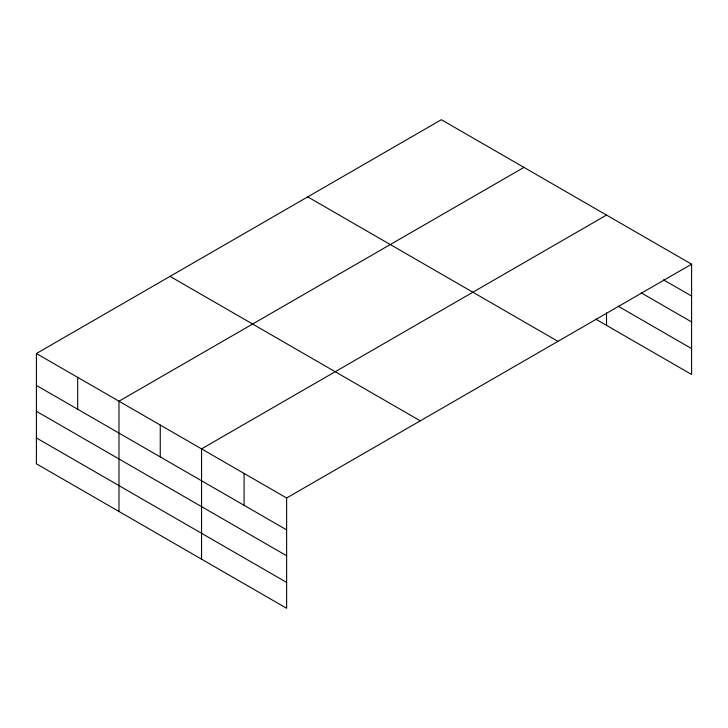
<?xml version="1.0" encoding="UTF-8"?>
<svg xmlns="http://www.w3.org/2000/svg" width="728" height="728" viewBox="0 0 728 728"><rect width="100%" height="100%" fill="white"/><g stroke="black" fill="none" stroke-linecap="round" stroke-linejoin="round"><path stroke-width="1.09" d="M691.6 264.191L441.368 119.72L36.4 353.526L36.4 463.809L286.632 608.28L286.632 497.998L691.6 264.191L691.6 374.474L595.704 319.11M523.942 167.394L118.973 401.201L118.973 511.484M606.524 215.069L201.556 448.876L201.556 559.159M663.563 279.88L691.6 296.069M641.322 292.92L691.6 321.94M618.127 306.179L691.6 348.603M307.726 196.879L557.957 341.35M170.043 276.376L420.274 420.839M36.4 353.526L286.632 497.998M36.4 385.412L286.632 529.875M36.4 411.284L286.632 555.746M36.4 437.938L286.632 582.409M606.524 312.976L606.524 325.352M244.089 473.437L244.089 505.314M160.26 425.043L160.26 456.92M77.687 377.368L77.687 409.245"/></g></svg>
